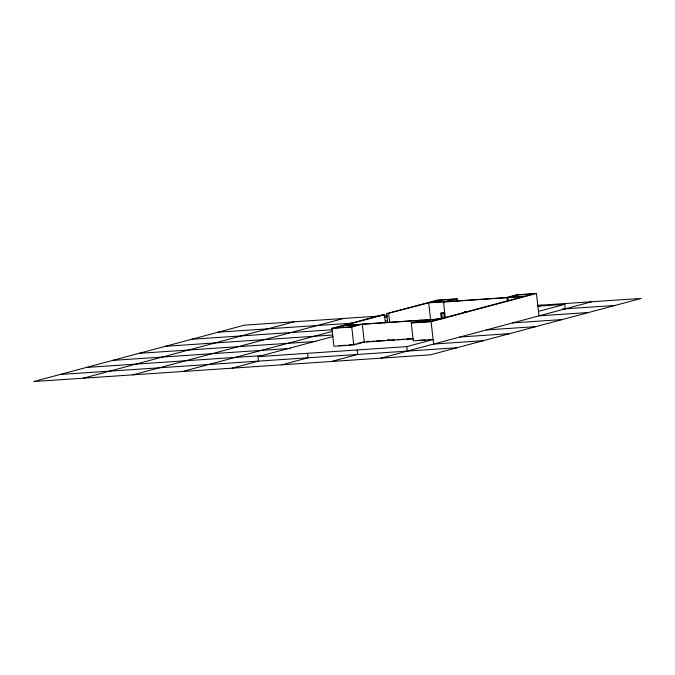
<?xml version="1.0" encoding="UTF-8"?>
<svg xmlns="http://www.w3.org/2000/svg" width="675" height="675" viewBox="0 0 675 675"><rect width="100%" height="100%" fill="white"/><g stroke="black" fill="none" stroke-linecap="round" stroke-linejoin="round"><path stroke-width="1.01" d="M440.446 318.718L439.585 318.887M436.928 319.241L437.737 319.241M439.847 318.938L437.94 319.283M440.918 318.668L438.37 319.199M438.117 319.216L438.581 319.056L436.556 319.326M83.346 378.194L294.081 321.798M132.941 374.853L343.676 318.457M413.362 338.791L364.289 342.098L353.751 344.917L333.914 346.258L331.906 328.345L382.48 314.812L384.463 314.677L385.358 322.642M387.695 322.642L386.691 313.681L437.265 300.147L457.11 298.814L457.439 301.801M343.373 325.671L334.943 327.932L350.814 326.86L359.243 324.608L343.373 325.671L343.592 327.662M384.463 314.677L344.427 325.392L439.644 318.98L523.943 296.426L443.534 302.046L445.314 317.967M386.691 313.681L428.718 302.839L444.589 301.767L443.534 302.046M438.202 300.299L429.773 302.552L445.643 301.489L454.072 299.227L438.202 300.299L438.421 302.29M182.537 371.512L332.48 331.383M384.151 317.554L387.188 316.744M331.906 328.345L351.743 327.012L362.281 324.194L421.791 320.186L411.261 323.004L413.269 340.909L433.105 339.576L406.763 346.621L257.977 356.645L258.474 361.125L232.132 368.17M457.11 298.814L446.572 301.632L506.081 297.624L516.62 294.806L536.456 293.473L538.971 315.858L588.566 312.517M257.977 356.645L332.944 336.58M384.615 322.751L387.652 321.941M441.332 319.064L440.682 313.31L444.116 312.863M435.645 319.511L439.585 319.241L422.727 320.33L414.298 322.582L430.169 321.519L438.598 319.258M517.548 294.95L509.119 297.211L524.99 296.139L533.419 293.887L517.548 294.95L517.776 296.941M465.286 311.648L464.231 311.934L467.404 311.715M438.961 319.41L436.733 319.613M411.261 323.004L431.097 321.663L536.456 293.473M355.632 344.022L348.848 345.035M357.505 343.516L361.252 342.512M362.306 342.233L363.352 341.955M281.728 364.829L308.07 357.784L307.572 353.303M331.324 361.488L357.666 354.442L357.168 349.962M542.059 305.1L538.009 306.18L564.806 304.332L565.312 308.804M538.473 311.377L564.806 304.332M380.919 358.155L591.654 301.759M428.271 320.296L430.388 320.001M439.358 318.769L438.142 318.912L439.121 318.718M428.051 320.279L429.73 320.051M439.788 318.752L437.645 318.988L439.113 318.718M430.372 319.773L430.102 319.933M429.983 319.798L429.292 319.992L430.329 319.975M430.287 320.178L429.359 320.279L430.431 320.06M430.372 320.212L429.891 320.279M379.839 316.018L244.477 325.139L33.75 381.527L430.523 354.814L641.25 298.418L537.924 305.378M383.974 315.74L387.07 315.537M440.682 313.31L443.855 313.09L444.395 317.891M218.143 332.184L352.46 323.139M385.526 320.912L387.593 320.777M562.216 309.015L614.908 305.463M442.193 318.077L444.175 317.942M191.801 339.238L332.319 329.771M165.459 346.283L332.843 335.011M512.629 322.903L562.224 319.562M139.118 353.337L315.799 341.432M486.287 329.957L535.883 326.616M366.854 341.381L368.904 341.238M377.097 340.689L379.148 340.554M387.34 339.998L389.382 339.863M406.983 338.673L409.067 338.538M366.474 341.744L374.802 341.179M376.886 341.044L384.168 340.546M387.29 340.343L394.58 339.846M397.702 339.635L403.945 339.221M407.067 339.01L413.311 338.588M112.776 360.382L290.495 348.418M459.945 337.002L509.541 333.661M338.934 345.71L345.878 345.237M418.289 340.36L425.233 339.896M428.203 339.694L432.177 339.424M86.434 367.436L263.115 355.531M483.199 340.715L433.603 344.056L431.097 321.663M60.092 374.482L456.857 347.76M508.072 297.489L508.402 300.476M507.018 297.776L507.465 301.75M441.737 313.023L442.387 318.786M428.718 302.839L430.616 319.748M422.727 320.33L422.947 322.321M406.763 346.621L407.261 351.101M388.673 313.546L389.677 322.507M362.281 324.194L364.289 342.098M351.743 327.012L353.751 344.917"/></g></svg>
